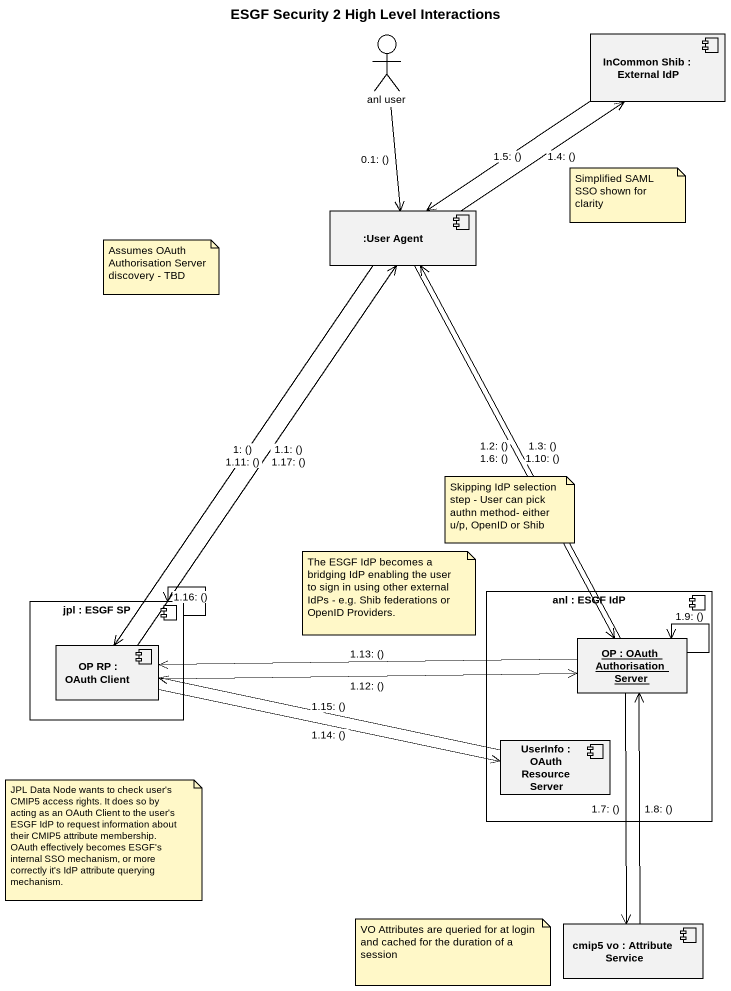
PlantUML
@startuml
title ESGF Security 2 High Level Interactions
allowmixing
hide circle
hide empty members
actor "anl user" as anl_user
component "InCommon Shib : External IdP" as InCommon_Shib
component ":User Agent" as User_Agent
component "jpl : ESGF SP" as jpl {
  component "OP RP : OAuth Client" as OP_RP
}
component "anl : ESGF IdP" as anl {
  object "OP : OAuth Authorisation Server" as OP
  component "UserInfo : OAuth Resource Server" as UserInfo
}
component "cmip5 vo : Attribute Service" as cmip5_vo
anl_user --> User_Agent : 0.1: ()
User_Agent --> OP_RP : 1: ()\n1.11: ()
OP_RP -up-> User_Agent : 1.1: ()\n1.17: ()
User_Agent --> OP : 1.2: ()\n1.6: ()
OP -up-> User_Agent : 1.3: ()\n1.10: ()
User_Agent -up-> InCommon_Shib : 1.4: ()
InCommon_Shib --> User_Agent : 1.5: ()
OP --> cmip5_vo : 1.7: ()
cmip5_vo -up-> OP : 1.8: ()
OP --> OP : 1.9: ()
OP_RP -right-> OP : 1.12: ()
OP -left-> OP_RP : 1.13: ()
OP_RP -right-> UserInfo : 1.14: ()
UserInfo -left-> OP_RP : 1.15: ()
jpl --> jpl : 1.16: ()
note as N1
  Simplified SAML SSO shown for clarity
end note
note as N2
  Assumes OAuth Authorisation Server discovery - TBD
end note
note as N3
  Skipping IdP selection step - User can pick authn method- either u/p, OpenID or Shib
end note
note as N4
  The ESGF IdP becomes a bridging IdP enabling the user to sign in using other external IdPs - e.g. Shib federations or OpenID Providers.
end note
note as N5
  JPL Data Node wants to check user's CMIP5 access rights. It does so by acting as an OAuth Client to the user's ESGF IdP to request information about their CMIP5 attribute membership. OAuth effectively becomes ESGF's internal SSO mechanism, or more correctly it's IdP attribute querying mechanism.
end note
note as N6
  VO Attributes are queried for at login and cached for the duration of a session
end note
@enduml
